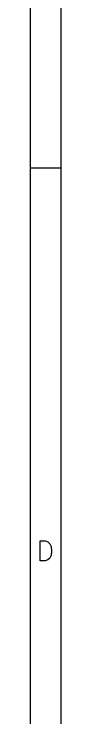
# Model space of a CAD drawing. Extents: x 8 to 330, y -289 to -8.
# Drawn here: x 8 to 10, y -193.81 to -148 of the extents above; entities that cross this region are included whole.
import ezdxf

# ---------------------------------------------------------------- set-up
doc = ezdxf.new("R2010")
doc.units = 0
doc.header["$MEASUREMENT"] = 0
doc.layers.add('BLACK', color=7, linetype='CONTINUOUS')

msp = doc.modelspace()

# ---------------------------------------------------------------- linework, layer by layer
at = {"layer": 'BLACK', "linetype": 'CONTINUOUS'}
for p, q in [((8, -8), (8, -289.002)), ((10, -10), (10, -287.002)), ((8, -158), (10, -158)), ((8.6595, -183.588), (8.6595, -182.288)), ((8.6595, -182.288), (8.969, -182.288)), ((8.969, -182.288), (9.1548, -182.35)), ((9.1548, -182.35), (9.2786, -182.474)), ((9.2786, -182.474), (9.3405, -182.598)), ((9.3405, -182.598), (9.4024, -182.845)), ((9.4024, -183.031), (9.3405, -183.279)), ((9.4024, -182.845), (9.4024, -183.031)), ((8.969, -183.588), (8.6595, -183.588)), ((9.1548, -183.526), (8.969, -183.588)), ((9.2786, -183.402), (9.1548, -183.526)), ((9.3405, -183.279), (9.2786, -183.402))]:
    msp.add_line(p, q, dxfattribs=at)

doc.saveas('drawing.dxf')
